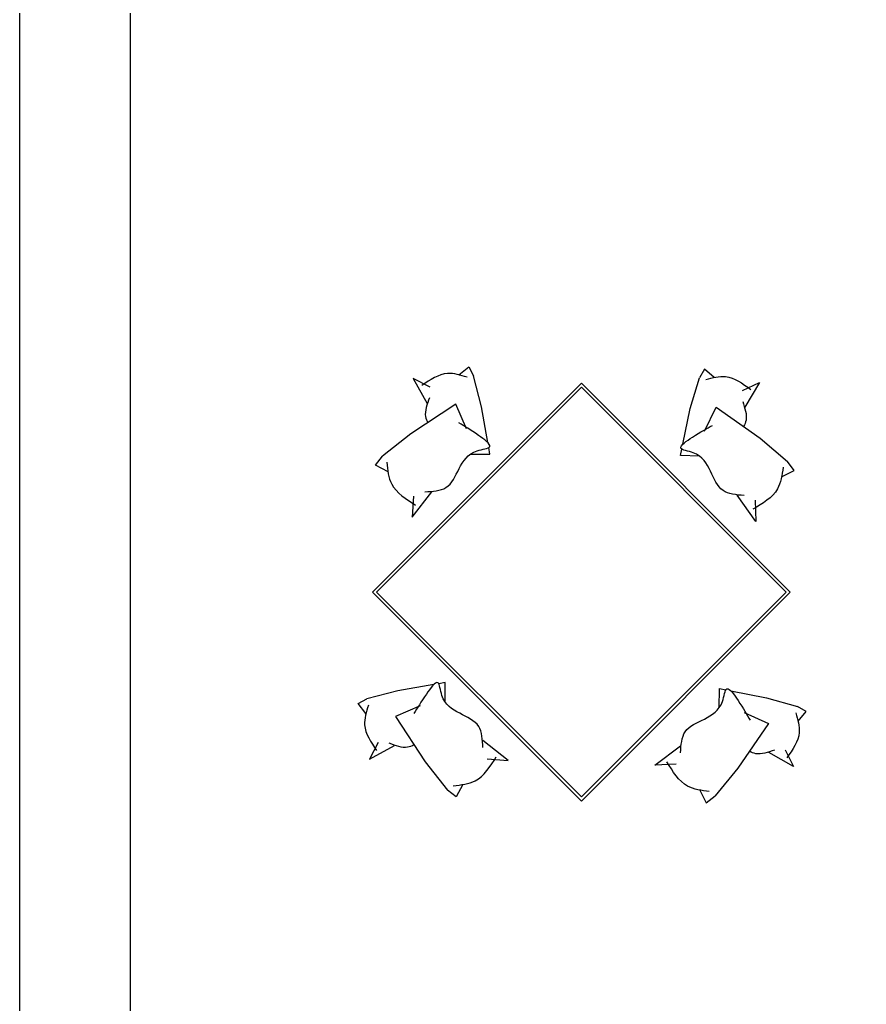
# Model space of a CAD drawing. Header units: inches. Extents: x 13 to 55.5, y 11.7 to 36.5.
# Drawn here: x 34.501 to 37.08, y 24.11 to 27.109 of the extents above; entities that cross this region are included whole.
import ezdxf

# ---------------------------------------------------------------- set-up
doc = ezdxf.new("R2010")
doc.units = ezdxf.units.IN
doc.header["$MEASUREMENT"] = 0
doc.layers.add('02', color=2, linetype='Continuous')
doc.layers.add('kadrbm', color=4, linetype='Continuous')

# ---------------------------------------------------------------- blocks, each defined once
blk = doc.blocks.new('kadrbm')
at = {"layer": 'kadrbm', "color": 4}
blk.add_lwpolyline([(0, 0), (0, 24.7972), (21, 24.7972), (21, 0), (0, 0)], close=True, dxfattribs=at)
blk.add_lwpolyline([(20.6631, 0.3257), (20.6631, 24.4603), (0.3369, 24.4603), (0.3369, 0.3257), (20.6631, 0.3257)], dxfattribs=at)

msp = doc.modelspace()

# ---------------------------------------------------------------- linework, layer by layer
at = {"layer": '02'}
for p, q in [((35.8392, 26.0276), (35.8696, 26.0514)), ((35.8696, 26.0514), (35.8839, 26.0247)), ((36.5876, 26.0444), (36.5723, 26.0183)), ((36.6171, 26.0196), (36.5876, 26.0444)), ((35.576, 25.3658), (36.2124, 26.0022)), ((35.7515, 25.9903), (35.7005, 26.0167)), ((35.7005, 26.0167), (35.7423, 25.9402)), ((35.9086, 25.9302), (35.8839, 26.0247)), ((36.2124, 26.0022), (36.8488, 25.3658)), ((36.5443, 25.9248), (36.5723, 26.0183)), ((36.7034, 25.9793), (36.7553, 26.0038)), ((36.7553, 26.0038), (36.7108, 25.9288)), ((35.5887, 25.3658), (36.2124, 25.9895)), ((36.2124, 25.9895), (36.8361, 25.3658)), ((35.8303, 25.9377), (35.6927, 25.8474)), ((35.8626, 25.8627), (35.8303, 25.9377)), ((35.9275, 25.821), (35.9086, 25.9302)), ((36.5215, 25.8163), (36.5443, 25.9248)), ((36.5878, 25.8557), (36.6228, 25.9294)), ((36.6228, 25.9294), (36.7571, 25.8343)), ((35.6927, 25.8474), (35.6064, 25.7795)), ((36.7571, 25.8343), (36.8409, 25.7635)), ((35.9335, 25.7861), (35.9301, 25.8058)), ((36.5143, 25.7816), (36.5184, 25.8012)), ((35.5853, 25.7528), (35.6064, 25.7795)), ((35.8752, 25.7863), (35.9335, 25.7861)), ((36.5726, 25.7797), (36.5143, 25.7816)), ((36.8611, 25.736), (36.8409, 25.7635)), ((35.6234, 25.7321), (35.5853, 25.7528)), ((36.8222, 25.7166), (36.8611, 25.736)), ((35.6969, 25.5939), (35.757, 25.6713)), ((35.7012, 25.6584), (35.6969, 25.5939)), ((36.744, 25.5812), (36.6866, 25.6606)), ((36.7419, 25.6457), (36.744, 25.5812)), ((36.2124, 24.7295), (35.576, 25.3658)), ((36.2124, 24.7422), (35.5887, 25.3658)), ((36.8488, 25.3658), (36.2124, 24.7295)), ((36.8361, 25.3658), (36.2124, 24.7422)), ((35.7628, 25.084), (35.6535, 25.0651)), ((35.7976, 25.09), (35.7779, 25.0866)), ((35.7975, 25.0316), (35.7976, 25.09)), ((36.6323, 25.0135), (36.6333, 25.0718)), ((36.6333, 25.0718), (36.653, 25.068)), ((35.6535, 25.0651), (35.5591, 25.0404)), ((36.6681, 25.0651), (36.7769, 25.044)), ((36.7769, 25.044), (36.8708, 25.0173)), ((35.5324, 25.0261), (35.5591, 25.0404)), ((35.5562, 24.9957), (35.5324, 25.0261)), ((35.721, 25.0191), (35.6461, 24.9867)), ((36.8972, 25.0024), (36.8708, 25.0173)), ((35.6461, 24.9867), (35.7364, 24.8492)), ((36.7085, 24.9994), (36.7827, 24.9655)), ((36.8728, 24.9725), (36.8972, 25.0024)), ((36.7827, 24.9655), (36.6896, 24.8298)), ((35.5935, 24.908), (35.5671, 24.857)), ((35.5671, 24.857), (35.6436, 24.8988)), ((35.9898, 24.8533), (35.9125, 24.9135)), ((36.4363, 24.8391), (36.5149, 24.8977)), ((36.859, 24.8341), (36.7834, 24.8775)), ((36.8337, 24.8857), (36.859, 24.8341)), ((35.7364, 24.8492), (35.8042, 24.7629)), ((35.9254, 24.8577), (35.9898, 24.8533)), ((36.5008, 24.8422), (36.4363, 24.8391)), ((36.6896, 24.8298), (36.62, 24.7449)), ((35.8517, 24.7799), (35.831, 24.7418)), ((35.831, 24.7418), (35.8042, 24.7629)), ((36.5729, 24.7629), (36.5928, 24.7243)), ((36.5928, 24.7243), (36.62, 24.7449))]:
    msp.add_line(p, q, dxfattribs=at)
for points in [[(35.8644, 26.0203), (35.8049, 26.0316), (35.7265, 25.995)], [(35.7356, 25.6713), (35.8, 25.6842), (35.8946, 25.796), (35.9333, 25.8089), (35.8989, 25.8432), (35.8393, 25.8815)], [(35.6196, 25.7614), (35.6346, 25.6948), (35.7076, 25.6304)], [(35.9125, 24.892), (35.8996, 24.9565), (35.7878, 25.0511), (35.7749, 25.0898), (35.7405, 25.0554), (35.7023, 24.9958)], [(35.5635, 25.0209), (35.5521, 24.9613), (35.5888, 24.883)], [(35.8224, 24.7761), (35.8889, 24.7911), (35.9533, 24.8641)]]:
    msp.add_spline(points, degree=3, dxfattribs=at)
for points, knots in [([(36.5916, 26.0132), (36.612, 26.0188), (36.6615, 26.0325), (36.7037, 26.0013), (36.7286, 25.983)], [0, 0, 0, 0, 67.397837, 163.519361, 163.519361, 163.519361, 163.519361]), ([(35.7499, 25.9577), (35.7424, 25.9378), (35.732, 25.9102), (35.7412, 25.8876), (35.7447, 25.8815)], [0, 0, 0, 0, 85.349498, 118.380514, 118.380514, 118.380514, 118.380514]), ([(36.7039, 25.9466), (36.7106, 25.9264), (36.72, 25.8985), (36.7101, 25.8762), (36.7064, 25.8702)], [0, 0, 0, 0, 85.349498, 118.380514, 118.380514, 118.380514, 118.380514]), ([(36.708, 25.6598), (36.6842, 25.6619), (36.6072, 25.6685), (36.6096, 25.7887), (36.4943, 25.8002), (36.5643, 25.847), (36.5941, 25.8637), (36.6118, 25.8736)], [0, 0, 0, 0, 73.034965, 235.717188, 281.018581, 334.981369, 413.725459, 413.725459, 413.725459, 413.725459]), ([(36.8271, 25.7458), (36.8237, 25.7222), (36.8156, 25.6651), (36.7645, 25.6355), (36.7345, 25.618)], [0, 0, 0, 0, 75.822566, 183.959281, 183.959281, 183.959281, 183.959281]), ([(36.5144, 24.8763), (36.5161, 24.9001), (36.5216, 24.9772), (36.6418, 24.9765), (36.6516, 25.0921), (36.6994, 25.0227), (36.7166, 24.9932), (36.7267, 24.9756)], [0, 0, 0, 0, 73.034965, 235.717188, 281.018581, 334.981369, 413.725459, 413.725459, 413.725459, 413.725459]), ([(36.866, 24.9979), (36.8719, 24.9776), (36.8863, 24.9284), (36.8558, 24.8857), (36.8379, 24.8605)], [0, 0, 0, 0, 67.397837, 163.519361, 163.519361, 163.519361, 163.519361]), ([(35.6261, 24.9064), (35.646, 24.8989), (35.6736, 24.8885), (35.6962, 24.8977), (35.7023, 24.9012)], [0, 0, 0, 0, 85.349498, 118.380514, 118.380514, 118.380514, 118.380514]), ([(36.8011, 24.8847), (36.781, 24.8776), (36.7532, 24.8678), (36.7308, 24.8774), (36.7248, 24.8811)], [0, 0, 0, 0, 85.349498, 118.380514, 118.380514, 118.380514, 118.380514]), ([(36.6022, 24.7585), (36.5786, 24.7615), (36.5213, 24.7688), (36.4909, 24.8194), (36.473, 24.8491)], [0, 0, 0, 0, 75.822566, 183.959281, 183.959281, 183.959281, 183.959281])]:
    msp.add_open_spline(points, degree=3, knots=knots, dxfattribs=at)

# ---------------------------------------------------------------- block references
at = {"layer": 'kadrbm'}
msp.add_blockref('kadrbm', (34.5014, 11.7117), dxfattribs=at)

doc.saveas('drawing.dxf')
